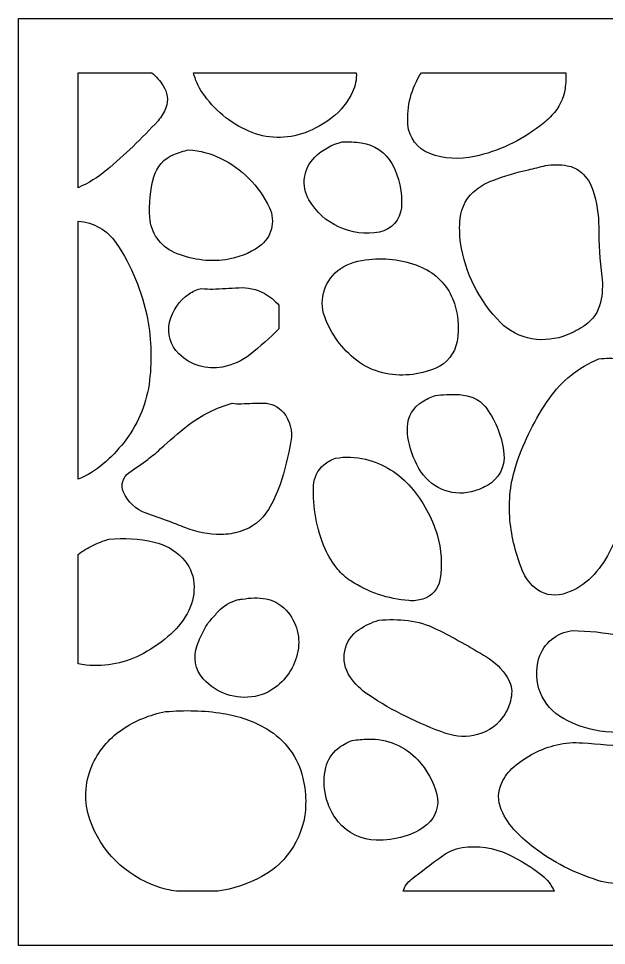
# Model space of a CAD drawing. Header units: centimetres. Extents: x -14 to -1.5, y -9 to -3.3.
# Drawn here: x -13.97 to -10.36, y -9 to -3.31 of the extents above; entities that cross this region are included whole.
import ezdxf

# ---------------------------------------------------------------- set-up
doc = ezdxf.new("R2010")
doc.units = ezdxf.units.CM
doc.header["$MEASUREMENT"] = 0
doc.layers.add('layer 1', color=7, linetype='Continuous')

msp = doc.modelspace()

# ---------------------------------------------------------------- linework, layer by layer
at = {"layer": 'layer 1', "color": 250, "lineweight": 30}
for points, knots in [([(-13.96875, -3.31351), (-13.96875, -3.31351), (-13.96875, -9.00021), (-13.96875, -9.00021), (-13.96875, -9.00021), (-13.96875, -9.00021), (-1.49954, -9.00021), (-1.49954, -9.00021), (-1.49954, -9.00021), (-1.49954, -9.00021), (-1.49954, -3.31351), (-1.49954, -3.31351), (-1.49954, -3.31351), (-1.49954, -3.31351), (-13.96875, -3.31351), (-13.96875, -3.31351)], [0, 0, 0, 0, 0.2, 0.2, 0.2, 0.2, 0.4, 0.4, 0.4, 0.4, 0.6, 0.6, 0.6, 0.6, 1, 1, 1, 1]), ([(-13.60266, -4.35118), (-13.54022, -4.32409), (-13.48206, -4.2881), (-13.42979, -4.24453), (-13.42979, -4.24453), (-13.31727, -4.1505), (-13.21127, -4.0489), (-13.11261, -3.94047), (-13.11261, -3.94047), (-13.09152, -3.91728), (-13.07524, -3.89021), (-13.06454, -3.86072), (-13.06454, -3.86072), (-13.04826, -3.81557), (-13.05439, -3.7653), (-13.08123, -3.72543), (-13.08123, -3.72543), (-13.10085, -3.69614), (-13.12405, -3.66938), (-13.15029, -3.64577), (-13.15029, -3.64577), (-13.15029, -3.64577), (-13.60266, -3.64577), (-13.60266, -3.64577), (-13.60266, -3.64577), (-13.60266, -3.64577), (-13.60266, -4.35118), (-13.60266, -4.35118)], [0, 0, 0, 0, 0.125, 0.125, 0.125, 0.125, 0.25, 0.25, 0.25, 0.25, 0.375, 0.375, 0.375, 0.375, 0.5, 0.5, 0.5, 0.5, 0.625, 0.625, 0.625, 0.625, 0.75, 0.75, 0.75, 0.75, 1, 1, 1, 1]), ([(-11.89622, -3.64577), (-11.89622, -3.64577), (-12.89597, -3.64577), (-12.89597, -3.64577), (-12.89597, -3.64577), (-12.88433, -3.68963), (-12.86548, -3.73119), (-12.84013, -3.76868), (-12.84013, -3.76868), (-12.76971, -3.87299), (-12.67104, -3.95496), (-12.5556, -4.00492), (-12.5556, -4.00492), (-12.44613, -4.05246), (-12.32259, -4.05563), (-12.21081, -4.01384), (-12.21081, -4.01384), (-12.15078, -3.99141), (-12.09452, -3.96), (-12.04393, -3.92054), (-12.04393, -3.92054), (-11.9905, -3.87886), (-11.94769, -3.82513), (-11.91895, -3.76373), (-11.91895, -3.76373), (-11.90171, -3.72689), (-11.89394, -3.68638), (-11.89622, -3.64577)], [0, 0, 0, 0, 0.125, 0.125, 0.125, 0.125, 0.25, 0.25, 0.25, 0.25, 0.375, 0.375, 0.375, 0.375, 0.5, 0.5, 0.5, 0.5, 0.625, 0.625, 0.625, 0.625, 0.75, 0.75, 0.75, 0.75, 1, 1, 1, 1]), ([(-10.61069, -3.64577), (-10.61069, -3.64577), (-11.49606, -3.64577), (-11.49606, -3.64577), (-11.49606, -3.64577), (-11.55871, -3.73969), (-11.58801, -3.85178), (-11.57949, -3.96429), (-11.57949, -3.96429), (-11.57329, -4.04459), (-11.52103, -4.11397), (-11.44546, -4.14188), (-11.44546, -4.14188), (-11.35741, -4.17432), (-11.26199, -4.18073), (-11.17049, -4.16025), (-11.17049, -4.16025), (-11.02448, -4.12753), (-10.8874, -4.06348), (-10.76879, -3.97228), (-10.76879, -3.97228), (-10.74277, -3.95234), (-10.71835, -3.9304), (-10.69568, -3.90674), (-10.69568, -3.90674), (-10.65251, -3.86165), (-10.62438, -3.80424), (-10.61526, -3.74242), (-10.61526, -3.74242), (-10.61052, -3.7105), (-10.60895, -3.67808), (-10.61069, -3.64577)], [0, 0, 0, 0, 0.1111111, 0.1111111, 0.1111111, 0.1111111, 0.2222222, 0.2222222, 0.2222222, 0.2222222, 0.3333333, 0.3333333, 0.3333333, 0.3333333, 0.4444444, 0.4444444, 0.4444444, 0.4444444, 0.5555556, 0.5555556, 0.5555556, 0.5555556, 0.6666667, 0.6666667, 0.6666667, 0.6666667, 0.7777778, 0.7777778, 0.7777778, 0.7777778, 1, 1, 1, 1]), ([(-11.98295, -4.07083), (-12.04656, -4.08584), (-12.10481, -4.11806), (-12.15131, -4.16403), (-12.15131, -4.16403), (-12.22121, -4.23312), (-12.23579, -4.34058), (-12.18678, -4.4257), (-12.18678, -4.4257), (-12.1448, -4.49884), (-12.08108, -4.55701), (-12.00447, -4.59226), (-12.00447, -4.59226), (-11.92616, -4.62826), (-11.83863, -4.63918), (-11.75393, -4.62333), (-11.75393, -4.62333), (-11.68057, -4.60957), (-11.62557, -4.54849), (-11.61979, -4.47408), (-11.61979, -4.47408), (-11.61235, -4.37983), (-11.63283, -4.28556), (-11.67867, -4.20287), (-11.67867, -4.20287), (-11.71728, -4.13318), (-11.78658, -4.086), (-11.8655, -4.07566), (-11.8655, -4.07566), (-11.90445, -4.07051), (-11.94369, -4.06894), (-11.98295, -4.07083)], [0, 0, 0, 0, 0.1111111, 0.1111111, 0.1111111, 0.1111111, 0.2222222, 0.2222222, 0.2222222, 0.2222222, 0.3333333, 0.3333333, 0.3333333, 0.3333333, 0.4444444, 0.4444444, 0.4444444, 0.4444444, 0.5555556, 0.5555556, 0.5555556, 0.5555556, 0.6666667, 0.6666667, 0.6666667, 0.6666667, 0.7777778, 0.7777778, 0.7777778, 0.7777778, 1, 1, 1, 1]), ([(-12.92336, -4.1188), (-12.95506, -4.12531), (-12.98603, -4.13485), (-13.01584, -4.14724), (-13.01584, -4.14724), (-13.07566, -4.17201), (-13.12079, -4.22281), (-13.13821, -4.28515), (-13.13821, -4.28515), (-13.16077, -4.36596), (-13.1694, -4.44995), (-13.16361, -4.53369), (-13.16361, -4.53369), (-13.15704, -4.62763), (-13.09927, -4.71022), (-13.01321, -4.74833), (-13.01321, -4.74833), (-12.91413, -4.79232), (-12.80498, -4.80774), (-12.6977, -4.79304), (-12.6977, -4.79304), (-12.62372, -4.78291), (-12.55329, -4.75526), (-12.49225, -4.71233), (-12.49225, -4.71233), (-12.4161, -4.6587), (-12.38955, -4.55814), (-12.42945, -4.47399), (-12.42945, -4.47399), (-12.4924, -4.34111), (-12.59862, -4.23373), (-12.73077, -4.16936), (-12.73077, -4.16936), (-12.79106, -4.14), (-12.85652, -4.1228), (-12.92336, -4.1188)], [0, 0, 0, 0, 0.1, 0.1, 0.1, 0.1, 0.2, 0.2, 0.2, 0.2, 0.3, 0.3, 0.3, 0.3, 0.4, 0.4, 0.4, 0.4, 0.5, 0.5, 0.5, 0.5, 0.6, 0.6, 0.6, 0.6, 0.7, 0.7, 0.7, 0.7, 0.8, 0.8, 0.8, 0.8, 1, 1, 1, 1]), ([(-10.7349, -4.21494), (-10.76985, -4.22439), (-10.80501, -4.23311), (-10.84037, -4.24097), (-10.84037, -4.24097), (-10.9148, -4.25745), (-10.98798, -4.27928), (-11.05943, -4.30613), (-11.05943, -4.30613), (-11.09533, -4.31958), (-11.1291, -4.33837), (-11.15956, -4.36178), (-11.15956, -4.36178), (-11.21593, -4.40491), (-11.2519, -4.4695), (-11.25895, -4.54019), (-11.25895, -4.54019), (-11.26389, -4.59017), (-11.26294, -4.64057), (-11.25601, -4.69039), (-11.25601, -4.69039), (-11.22861, -4.87534), (-11.14267, -5.04654), (-11.01072, -5.179), (-11.01072, -5.179), (-10.9585, -5.23146), (-10.89124, -5.26609), (-10.81833, -5.27836), (-10.81833, -5.27836), (-10.74529, -5.29053), (-10.67045, -5.28212), (-10.60194, -5.25401), (-10.60194, -5.25401), (-10.56416, -5.23849), (-10.52802, -5.21917), (-10.49419, -5.1964), (-10.49419, -5.1964), (-10.44511, -5.16333), (-10.41052, -5.11279), (-10.39747, -5.05503), (-10.39747, -5.05503), (-10.38581, -5.00317), (-10.38318, -4.94964), (-10.38972, -4.89684), (-10.38972, -4.89684), (-10.40229, -4.7964), (-10.40859, -4.69528), (-10.40858, -4.59404), (-10.40858, -4.59404), (-10.40858, -4.51649), (-10.42066, -4.43956), (-10.44459, -4.36584), (-10.44459, -4.36584), (-10.45782, -4.32493), (-10.48152, -4.28821), (-10.51333, -4.25934), (-10.51333, -4.25934), (-10.53814, -4.23689), (-10.56886, -4.22187), (-10.60181, -4.21621), (-10.60181, -4.21621), (-10.6458, -4.20863), (-10.69071, -4.20821), (-10.7349, -4.21494)], [0, 0, 0, 0, 0.0588235, 0.0588235, 0.0588235, 0.0588235, 0.1176471, 0.1176471, 0.1176471, 0.1176471, 0.1764706, 0.1764706, 0.1764706, 0.1764706, 0.2352941, 0.2352941, 0.2352941, 0.2352941, 0.2941176, 0.2941176, 0.2941176, 0.2941176, 0.3529412, 0.3529412, 0.3529412, 0.3529412, 0.4117647, 0.4117647, 0.4117647, 0.4117647, 0.4705882, 0.4705882, 0.4705882, 0.4705882, 0.5294118, 0.5294118, 0.5294118, 0.5294118, 0.5882353, 0.5882353, 0.5882353, 0.5882353, 0.6470588, 0.6470588, 0.6470588, 0.6470588, 0.7058824, 0.7058824, 0.7058824, 0.7058824, 0.7647059, 0.7647059, 0.7647059, 0.7647059, 0.8235294, 0.8235294, 0.8235294, 0.8235294, 0.8823529, 0.8823529, 0.8823529, 0.8823529, 1, 1, 1, 1]), ([(-13.60266, -6.13944), (-13.54633, -6.11709), (-13.49424, -6.08545), (-13.44847, -6.04572), (-13.44847, -6.04572), (-13.40292, -6.00623), (-13.36105, -5.96268), (-13.32339, -5.91556), (-13.32339, -5.91556), (-13.24129, -5.81208), (-13.18765, -5.68897), (-13.16802, -5.55829), (-13.16802, -5.55829), (-13.14955, -5.42383), (-13.1527, -5.28728), (-13.17746, -5.15379), (-13.17746, -5.15379), (-13.20992, -4.98827), (-13.27518, -4.83083), (-13.36927, -4.69082), (-13.36927, -4.69082), (-13.42206, -4.6123), (-13.50829, -4.56277), (-13.60266, -4.55679), (-13.60266, -4.55679), (-13.60266, -4.55679), (-13.60266, -6.13944), (-13.60266, -6.13944)], [0, 0, 0, 0, 0.125, 0.125, 0.125, 0.125, 0.25, 0.25, 0.25, 0.25, 0.375, 0.375, 0.375, 0.375, 0.5, 0.5, 0.5, 0.5, 0.625, 0.625, 0.625, 0.625, 0.75, 0.75, 0.75, 0.75, 1, 1, 1, 1]), ([(-11.8192, -4.79212), (-11.88072, -4.79452), (-11.94044, -4.81371), (-11.99187, -4.84753), (-11.99187, -4.84753), (-12.08917, -4.91154), (-12.12978, -5.03382), (-12.09, -5.14329), (-12.09, -5.14329), (-12.0516, -5.24877), (-11.9841, -5.34114), (-11.89532, -5.40978), (-11.89532, -5.40978), (-11.84793, -5.44641), (-11.79339, -5.47246), (-11.73525, -5.4865), (-11.73525, -5.4865), (-11.6263, -5.51264), (-11.51189, -5.50294), (-11.40893, -5.45868), (-11.40893, -5.45868), (-11.34071, -5.42929), (-11.29159, -5.36801), (-11.27784, -5.29505), (-11.27784, -5.29505), (-11.26107, -5.20594), (-11.27092, -5.1139), (-11.30611, -5.03046), (-11.30611, -5.03046), (-11.34187, -4.94565), (-11.40863, -4.87785), (-11.49283, -4.84081), (-11.49283, -4.84081), (-11.59534, -4.79568), (-11.70797, -4.77888), (-11.8192, -4.79212)], [0, 0, 0, 0, 0.1, 0.1, 0.1, 0.1, 0.2, 0.2, 0.2, 0.2, 0.3, 0.3, 0.3, 0.3, 0.4, 0.4, 0.4, 0.4, 0.5, 0.5, 0.5, 0.5, 0.6, 0.6, 0.6, 0.6, 0.7, 0.7, 0.7, 0.7, 0.8, 0.8, 0.8, 0.8, 1, 1, 1, 1]), ([(-12.37088, -5.07251), (-12.39642, -5.04274), (-12.42715, -5.01787), (-12.46166, -4.99908), (-12.46166, -4.99908), (-12.5093, -4.97305), (-12.56342, -4.96111), (-12.61763, -4.96465), (-12.61763, -4.96465), (-12.67084, -4.96801), (-12.72405, -4.97084), (-12.77724, -4.97301), (-12.77724, -4.97301), (-12.7992, -4.97389), (-12.82134, -4.97262), (-12.84308, -4.96911), (-12.84308, -4.96911), (-12.87152, -4.97504), (-12.8986, -4.98659), (-12.92263, -5.00296), (-12.92263, -5.00296), (-12.98257, -5.04393), (-13.02497, -5.10572), (-13.04158, -5.17634), (-13.04158, -5.17634), (-13.05814, -5.24651), (-13.03673, -5.32014), (-12.98504, -5.37042), (-12.98504, -5.37042), (-12.91423, -5.43927), (-12.81453, -5.46959), (-12.71734, -5.45165), (-12.71734, -5.45165), (-12.65541, -5.44021), (-12.59726, -5.41377), (-12.54783, -5.37461), (-12.54783, -5.37461), (-12.4859, -5.32548), (-12.42681, -5.27279), (-12.37088, -5.21676), (-12.37088, -5.21676), (-12.37088, -5.21676), (-12.37088, -5.07251), (-12.37088, -5.07251)], [0, 0, 0, 0, 0.0833333, 0.0833333, 0.0833333, 0.0833333, 0.1666667, 0.1666667, 0.1666667, 0.1666667, 0.25, 0.25, 0.25, 0.25, 0.3333333, 0.3333333, 0.3333333, 0.3333333, 0.4166667, 0.4166667, 0.4166667, 0.4166667, 0.5, 0.5, 0.5, 0.5, 0.5833333, 0.5833333, 0.5833333, 0.5833333, 0.6666667, 0.6666667, 0.6666667, 0.6666667, 0.75, 0.75, 0.75, 0.75, 0.8333333, 0.8333333, 0.8333333, 0.8333333, 1, 1, 1, 1]), ([(-10.40859, -5.40191), (-10.53142, -5.45217), (-10.63707, -5.53688), (-10.71275, -5.64583), (-10.71275, -5.64583), (-10.79829, -5.76893), (-10.86578, -5.9035), (-10.91333, -6.04561), (-10.91333, -6.04561), (-10.95038, -6.15616), (-10.96392, -6.27315), (-10.95333, -6.38934), (-10.95333, -6.38934), (-10.94346, -6.49745), (-10.91722, -6.60335), (-10.87543, -6.70359), (-10.87543, -6.70359), (-10.85939, -6.7421), (-10.83471, -6.77643), (-10.80332, -6.80392), (-10.80332, -6.80392), (-10.75516, -6.8459), (-10.68935, -6.86103), (-10.62781, -6.84422), (-10.62781, -6.84422), (-10.56907, -6.82817), (-10.51501, -6.79827), (-10.47028, -6.757), (-10.47028, -6.757), (-10.42412, -6.7145), (-10.38538, -6.66464), (-10.35557, -6.60953), (-10.35557, -6.60953), (-10.28516, -6.47939), (-10.22764, -6.34282), (-10.18376, -6.20146), (-10.18376, -6.20146), (-10.166, -6.14427), (-10.15291, -6.08564), (-10.14461, -6.02629), (-10.14461, -6.02629), (-10.12436, -5.86782), (-10.12562, -5.7074), (-10.14839, -5.54926), (-10.14839, -5.54926), (-10.15354, -5.51335), (-10.16856, -5.47952), (-10.19175, -5.45155), (-10.19175, -5.45155), (-10.21368, -5.425), (-10.24464, -5.40751), (-10.27876, -5.40242), (-10.27876, -5.40242), (-10.32179, -5.39603), (-10.36548, -5.39583), (-10.40859, -5.40191)], [0, 0, 0, 0, 0.0666667, 0.0666667, 0.0666667, 0.0666667, 0.1333333, 0.1333333, 0.1333333, 0.1333333, 0.2, 0.2, 0.2, 0.2, 0.2666667, 0.2666667, 0.2666667, 0.2666667, 0.3333333, 0.3333333, 0.3333333, 0.3333333, 0.4, 0.4, 0.4, 0.4, 0.4666667, 0.4666667, 0.4666667, 0.4666667, 0.5333333, 0.5333333, 0.5333333, 0.5333333, 0.6, 0.6, 0.6, 0.6, 0.6666667, 0.6666667, 0.6666667, 0.6666667, 0.7333333, 0.7333333, 0.7333333, 0.7333333, 0.8, 0.8, 0.8, 0.8, 0.8666667, 0.8666667, 0.8666667, 0.8666667, 1, 1, 1, 1]), ([(-11.41103, -5.6264), (-11.43917, -5.63615), (-11.46624, -5.64885), (-11.49169, -5.6643), (-11.49169, -5.6643), (-11.54622, -5.69746), (-11.58033, -5.75592), (-11.58223, -5.81974), (-11.58223, -5.81974), (-11.58305, -5.84713), (-11.58086, -5.87442), (-11.57582, -5.90139), (-11.57582, -5.90139), (-11.5628, -5.97067), (-11.53625, -6.03669), (-11.49763, -6.09567), (-11.49763, -6.09567), (-11.42646, -6.2042), (-11.29148, -6.25153), (-11.16827, -6.21091), (-11.16827, -6.21091), (-11.14181, -6.20221), (-11.11629, -6.19107), (-11.09186, -6.17765), (-11.09186, -6.17765), (-11.02227, -6.13933), (-10.98229, -6.06324), (-10.99036, -5.98421), (-10.99036, -5.98421), (-11.00065, -5.88293), (-11.03759, -5.78637), (-11.09753, -5.70418), (-11.09753, -5.70418), (-11.11883, -5.67499), (-11.14801, -5.65243), (-11.1817, -5.63915), (-11.1817, -5.63915), (-11.21163, -5.62736), (-11.24332, -5.62085), (-11.27548, -5.62001), (-11.27548, -5.62001), (-11.32078, -5.61874), (-11.36611, -5.62085), (-11.41103, -5.6264)], [0, 0, 0, 0, 0.0833333, 0.0833333, 0.0833333, 0.0833333, 0.1666667, 0.1666667, 0.1666667, 0.1666667, 0.25, 0.25, 0.25, 0.25, 0.3333333, 0.3333333, 0.3333333, 0.3333333, 0.4166667, 0.4166667, 0.4166667, 0.4166667, 0.5, 0.5, 0.5, 0.5, 0.5833333, 0.5833333, 0.5833333, 0.5833333, 0.6666667, 0.6666667, 0.6666667, 0.6666667, 0.75, 0.75, 0.75, 0.75, 0.8333333, 0.8333333, 0.8333333, 0.8333333, 1, 1, 1, 1]), ([(-12.65834, -5.67406), (-12.75592, -5.7003), (-12.84727, -5.74575), (-12.92714, -5.80777), (-12.92714, -5.80777), (-12.98655, -5.85394), (-13.04376, -5.90276), (-13.09875, -5.95408), (-13.09875, -5.95408), (-13.1232, -5.97696), (-13.14914, -5.99826), (-13.17631, -6.0178), (-13.17631, -6.0178), (-13.21452, -6.04518), (-13.25273, -6.07248), (-13.29113, -6.09961), (-13.29113, -6.09961), (-13.32882, -6.12632), (-13.34288, -6.17572), (-13.32483, -6.21827), (-13.32483, -6.21827), (-13.29891, -6.27914), (-13.24864, -6.32638), (-13.18618, -6.34831), (-13.18618, -6.34831), (-13.14053, -6.36426), (-13.09498, -6.38052), (-13.04943, -6.397), (-13.04943, -6.397), (-13.01552, -6.40929), (-12.98193, -6.4223), (-12.94856, -6.43605), (-12.94856, -6.43605), (-12.87782, -6.46513), (-12.80203, -6.47972), (-12.72553, -6.47884), (-12.72553, -6.47884), (-12.68585, -6.47834), (-12.64649, -6.47219), (-12.60865, -6.4606), (-12.60865, -6.4606), (-12.53607, -6.43826), (-12.47435, -6.38999), (-12.43532, -6.32491), (-12.43532, -6.32491), (-12.40646, -6.27693), (-12.3827, -6.22602), (-12.36426, -6.17313), (-12.36426, -6.17313), (-12.33551, -6.08591), (-12.31305, -5.9968), (-12.2972, -5.90633), (-12.2972, -5.90633), (-12.28627, -5.84367), (-12.30317, -5.77943), (-12.34349, -5.73031), (-12.34349, -5.73031), (-12.3736, -5.69379), (-12.41839, -5.67259), (-12.46569, -5.6726), (-12.46569, -5.6726), (-12.51072, -5.67269), (-12.55577, -5.67406), (-12.60073, -5.67678), (-12.60073, -5.67678), (-12.61994, -5.67794), (-12.63925, -5.677), (-12.65834, -5.67406)], [0, 0, 0, 0, 0.0555556, 0.0555556, 0.0555556, 0.0555556, 0.1111111, 0.1111111, 0.1111111, 0.1111111, 0.1666667, 0.1666667, 0.1666667, 0.1666667, 0.2222222, 0.2222222, 0.2222222, 0.2222222, 0.2777778, 0.2777778, 0.2777778, 0.2777778, 0.3333333, 0.3333333, 0.3333333, 0.3333333, 0.3888889, 0.3888889, 0.3888889, 0.3888889, 0.4444444, 0.4444444, 0.4444444, 0.4444444, 0.5, 0.5, 0.5, 0.5, 0.5555556, 0.5555556, 0.5555556, 0.5555556, 0.6111111, 0.6111111, 0.6111111, 0.6111111, 0.6666667, 0.6666667, 0.6666667, 0.6666667, 0.7222222, 0.7222222, 0.7222222, 0.7222222, 0.7777778, 0.7777778, 0.7777778, 0.7777778, 0.8333333, 0.8333333, 0.8333333, 0.8333333, 0.8888889, 0.8888889, 0.8888889, 0.8888889, 1, 1, 1, 1]), ([(-12.0246, -6.01108), (-12.05034, -6.02042), (-12.07436, -6.03417), (-12.09544, -6.0517), (-12.09544, -6.0517), (-12.13325, -6.0832), (-12.15613, -6.12919), (-12.15833, -6.1784), (-12.15833, -6.1784), (-12.16441, -6.31185), (-12.14017, -6.44486), (-12.08739, -6.56752), (-12.08739, -6.56752), (-12.06743, -6.61259), (-12.04141, -6.65468), (-12.01004, -6.69267), (-12.01004, -6.69267), (-11.98725, -6.72027), (-11.96049, -6.74427), (-11.93048, -6.76383), (-11.93048, -6.76383), (-11.82352, -6.83342), (-11.70083, -6.87509), (-11.57362, -6.88485), (-11.57362, -6.88485), (-11.54465, -6.88706), (-11.51549, -6.8838), (-11.48776, -6.8753), (-11.48776, -6.8753), (-11.43349, -6.85867), (-11.39319, -6.81304), (-11.38344, -6.75701), (-11.38344, -6.75701), (-11.36737, -6.66464), (-11.37325, -6.56976), (-11.40044, -6.47992), (-11.40044, -6.47992), (-11.43277, -6.3736), (-11.48671, -6.27505), (-11.55892, -6.19055), (-11.55892, -6.19055), (-11.63208, -6.10481), (-11.73032, -6.04432), (-11.83978, -6.01738), (-11.83978, -6.01738), (-11.90025, -6.00258), (-11.96321, -6.00038), (-12.0246, -6.01108)], [0, 0, 0, 0, 0.0769231, 0.0769231, 0.0769231, 0.0769231, 0.1538462, 0.1538462, 0.1538462, 0.1538462, 0.2307692, 0.2307692, 0.2307692, 0.2307692, 0.3076923, 0.3076923, 0.3076923, 0.3076923, 0.3846154, 0.3846154, 0.3846154, 0.3846154, 0.4615385, 0.4615385, 0.4615385, 0.4615385, 0.5384615, 0.5384615, 0.5384615, 0.5384615, 0.6153846, 0.6153846, 0.6153846, 0.6153846, 0.6923077, 0.6923077, 0.6923077, 0.6923077, 0.7692308, 0.7692308, 0.7692308, 0.7692308, 0.8461538, 0.8461538, 0.8461538, 0.8461538, 1, 1, 1, 1]), ([(-13.60266, -7.27267), (-13.5866, -7.27644), (-13.57023, -7.27906), (-13.55375, -7.28075), (-13.55375, -7.28075), (-13.43158, -7.29267), (-13.30877, -7.26732), (-13.20133, -7.20811), (-13.20133, -7.20811), (-13.14159, -7.17511), (-13.08574, -7.13567), (-13.03473, -7.09036), (-13.03473, -7.09036), (-12.98866, -7.04952), (-12.95107, -6.99998), (-12.92411, -6.94458), (-12.92411, -6.94458), (-12.89896, -6.89282), (-12.8882, -6.83536), (-12.89293, -6.778), (-12.89293, -6.778), (-12.89765, -6.72006), (-12.92232, -6.6655), (-12.96273, -6.6236), (-12.96273, -6.6236), (-13.00997, -6.57459), (-13.07052, -6.54038), (-13.13696, -6.52516), (-13.13696, -6.52516), (-13.22808, -6.50433), (-13.322, -6.4984), (-13.4151, -6.50773), (-13.4151, -6.50773), (-13.44869, -6.51802), (-13.48153, -6.53082), (-13.5133, -6.54596), (-13.5133, -6.54596), (-13.54514, -6.56117), (-13.57506, -6.57994), (-13.60266, -6.60188), (-13.60266, -6.60188), (-13.60266, -6.60188), (-13.60266, -7.27267), (-13.60266, -7.27267)], [0, 0, 0, 0, 0.0833333, 0.0833333, 0.0833333, 0.0833333, 0.1666667, 0.1666667, 0.1666667, 0.1666667, 0.25, 0.25, 0.25, 0.25, 0.3333333, 0.3333333, 0.3333333, 0.3333333, 0.4166667, 0.4166667, 0.4166667, 0.4166667, 0.5, 0.5, 0.5, 0.5, 0.5833333, 0.5833333, 0.5833333, 0.5833333, 0.6666667, 0.6666667, 0.6666667, 0.6666667, 0.75, 0.75, 0.75, 0.75, 0.8333333, 0.8333333, 0.8333333, 0.8333333, 1, 1, 1, 1]), ([(-12.59674, -6.87644), (-12.60672, -6.87603), (-12.61671, -6.87719), (-12.62634, -6.87989), (-12.62634, -6.87989), (-12.67042, -6.89229), (-12.7102, -6.91654), (-12.74148, -6.94992), (-12.74148, -6.94992), (-12.75713, -6.96671), (-12.77255, -6.98372), (-12.78776, -7.00083), (-12.78776, -7.00083), (-12.80352, -7.01867), (-12.81715, -7.03829), (-12.82817, -7.05938), (-12.82817, -7.05938), (-12.84518, -7.09192), (-12.86023, -7.12542), (-12.8732, -7.15983), (-12.8732, -7.15983), (-12.89955, -7.22981), (-12.88475, -7.30845), (-12.83485, -7.36412), (-12.83485, -7.36412), (-12.75502, -7.45318), (-12.63463, -7.49412), (-12.51707, -7.47229), (-12.51707, -7.47229), (-12.47867, -7.46515), (-12.44213, -7.45026), (-12.4096, -7.42857), (-12.4096, -7.42857), (-12.32888, -7.37468), (-12.27311, -7.29082), (-12.25469, -7.19552), (-12.25469, -7.19552), (-12.23579, -7.0978), (-12.26823, -6.99735), (-12.34067, -6.92914), (-12.34067, -6.92914), (-12.37066, -6.90096), (-12.40793, -6.8819), (-12.44834, -6.87424), (-12.44834, -6.87424), (-12.49745, -6.865), (-12.54794, -6.86575), (-12.59674, -6.87644)], [0, 0, 0, 0, 0.0769231, 0.0769231, 0.0769231, 0.0769231, 0.1538462, 0.1538462, 0.1538462, 0.1538462, 0.2307692, 0.2307692, 0.2307692, 0.2307692, 0.3076923, 0.3076923, 0.3076923, 0.3076923, 0.3846154, 0.3846154, 0.3846154, 0.3846154, 0.4615385, 0.4615385, 0.4615385, 0.4615385, 0.5384615, 0.5384615, 0.5384615, 0.5384615, 0.6153846, 0.6153846, 0.6153846, 0.6153846, 0.6923077, 0.6923077, 0.6923077, 0.6923077, 0.7692308, 0.7692308, 0.7692308, 0.7692308, 0.8461538, 0.8461538, 0.8461538, 0.8461538, 1, 1, 1, 1]), ([(-11.75865, -7.00513), (-11.80164, -7.01762), (-11.84231, -7.03672), (-11.87932, -7.06191), (-11.87932, -7.06191), (-11.97434, -7.12657), (-11.99923, -7.25577), (-11.93488, -7.35106), (-11.93488, -7.35106), (-11.90475, -7.39557), (-11.86624, -7.43367), (-11.82142, -7.46338), (-11.82142, -7.46338), (-11.67322, -7.56129), (-11.51358, -7.64065), (-11.34599, -7.69963), (-11.34599, -7.69963), (-11.28354, -7.72167), (-11.21602, -7.72409), (-11.15212, -7.70666), (-11.15212, -7.70666), (-11.08298, -7.68777), (-11.02353, -7.64352), (-10.98564, -7.58271), (-10.98564, -7.58271), (-10.96444, -7.54878), (-10.95044, -7.51082), (-10.94451, -7.47124), (-10.94451, -7.47124), (-10.93841, -7.43073), (-10.94729, -7.38938), (-10.96948, -7.35496), (-10.96948, -7.35496), (-11.00213, -7.30447), (-11.04567, -7.26188), (-11.0969, -7.23036), (-11.0969, -7.23036), (-11.19711, -7.16855), (-11.3, -7.11134), (-11.40537, -7.05877), (-11.40537, -7.05877), (-11.45955, -7.03168), (-11.51805, -7.01426), (-11.57823, -7.00711), (-11.57823, -7.00711), (-11.63816, -6.99998), (-11.69862, -6.99935), (-11.75865, -7.00513)], [0, 0, 0, 0, 0.0769231, 0.0769231, 0.0769231, 0.0769231, 0.1538462, 0.1538462, 0.1538462, 0.1538462, 0.2307692, 0.2307692, 0.2307692, 0.2307692, 0.3076923, 0.3076923, 0.3076923, 0.3076923, 0.3846154, 0.3846154, 0.3846154, 0.3846154, 0.4615385, 0.4615385, 0.4615385, 0.4615385, 0.5384615, 0.5384615, 0.5384615, 0.5384615, 0.6153846, 0.6153846, 0.6153846, 0.6153846, 0.6923077, 0.6923077, 0.6923077, 0.6923077, 0.7692308, 0.7692308, 0.7692308, 0.7692308, 0.8461538, 0.8461538, 0.8461538, 0.8461538, 1, 1, 1, 1]), ([(-10.57158, -7.06874), (-10.6671, -7.07954), (-10.74712, -7.14583), (-10.77541, -7.23773), (-10.77541, -7.23773), (-10.8195, -7.38141), (-10.75694, -7.5361), (-10.62532, -7.60854), (-10.62532, -7.60854), (-10.55564, -7.64686), (-10.47964, -7.67259), (-10.40103, -7.68452), (-10.40103, -7.68452), (-10.30385, -7.69911), (-10.20498, -7.69756), (-10.10831, -7.67979), (-10.10831, -7.67979), (-10.0537, -7.66972), (-10.00116, -7.6504), (-9.95307, -7.6227), (-9.95307, -7.6227), (-9.90142, -7.59297), (-9.871, -7.53661), (-9.87468, -7.47703), (-9.87468, -7.47703), (-9.8767, -7.44322), (-9.88525, -7.41005), (-9.89976, -7.3794), (-9.89976, -7.3794), (-9.93586, -7.30299), (-9.99138, -7.2375), (-10.06098, -7.18943), (-10.06098, -7.18943), (-10.12509, -7.14514), (-10.19762, -7.11449), (-10.27403, -7.09928), (-10.27403, -7.09928), (-10.37206, -7.07975), (-10.47167, -7.06958), (-10.57158, -7.06874)], [0, 0, 0, 0, 0.0909091, 0.0909091, 0.0909091, 0.0909091, 0.1818182, 0.1818182, 0.1818182, 0.1818182, 0.2727273, 0.2727273, 0.2727273, 0.2727273, 0.3636364, 0.3636364, 0.3636364, 0.3636364, 0.4545455, 0.4545455, 0.4545455, 0.4545455, 0.5454545, 0.5454545, 0.5454545, 0.5454545, 0.6363636, 0.6363636, 0.6363636, 0.6363636, 0.7272727, 0.7272727, 0.7272727, 0.7272727, 0.8181818, 0.8181818, 0.8181818, 0.8181818, 1, 1, 1, 1]), ([(-12.99988, -8.66797), (-12.99988, -8.66797), (-12.74644, -8.66797), (-12.74644, -8.66797), (-12.74644, -8.66797), (-12.65142, -8.65359), (-12.55969, -8.62274), (-12.4753, -8.57686), (-12.4753, -8.57686), (-12.31294, -8.48847), (-12.2105, -8.31993), (-12.20693, -8.13505), (-12.20693, -8.13505), (-12.20588, -8.08063), (-12.21156, -8.02637), (-12.22382, -7.97337), (-12.22382, -7.97337), (-12.25321, -7.84668), (-12.3332, -7.73773), (-12.44529, -7.67182), (-12.44529, -7.67182), (-12.52788, -7.62322), (-12.61909, -7.59079), (-12.71387, -7.57631), (-12.71387, -7.57631), (-12.83079, -7.55847), (-12.94939, -7.55489), (-13.06716, -7.5657), (-13.06716, -7.5657), (-13.16319, -7.58391), (-13.2543, -7.62176), (-13.335, -7.67676), (-13.335, -7.67676), (-13.41648, -7.73238), (-13.48049, -7.81002), (-13.51943, -7.90062), (-13.51943, -7.90062), (-13.56402, -8.00442), (-13.56825, -8.12103), (-13.53121, -8.22778), (-13.53121, -8.22778), (-13.464, -8.42122), (-13.31161, -8.57288), (-13.11784, -8.639), (-13.11784, -8.639), (-13.07935, -8.65191), (-13.03997, -8.66158), (-12.99988, -8.66797)], [0, 0, 0, 0, 0.0769231, 0.0769231, 0.0769231, 0.0769231, 0.1538462, 0.1538462, 0.1538462, 0.1538462, 0.2307692, 0.2307692, 0.2307692, 0.2307692, 0.3076923, 0.3076923, 0.3076923, 0.3076923, 0.3846154, 0.3846154, 0.3846154, 0.3846154, 0.4615385, 0.4615385, 0.4615385, 0.4615385, 0.5384615, 0.5384615, 0.5384615, 0.5384615, 0.6153846, 0.6153846, 0.6153846, 0.6153846, 0.6923077, 0.6923077, 0.6923077, 0.6923077, 0.7692308, 0.7692308, 0.7692308, 0.7692308, 0.8461538, 0.8461538, 0.8461538, 0.8461538, 1, 1, 1, 1]), ([(-11.92239, -7.74255), (-11.9544, -7.75504), (-11.9844, -7.77226), (-12.01128, -7.79368), (-12.01128, -7.79368), (-12.0475, -7.82265), (-12.07299, -7.86295), (-12.08361, -7.90818), (-12.08361, -7.90818), (-12.1109, -8.025), (-12.08266, -8.1479), (-12.00698, -8.24101), (-12.00698, -8.24101), (-11.94968, -8.31143), (-11.86434, -8.35294), (-11.77366, -8.35446), (-11.77366, -8.35446), (-11.71622, -8.3554), (-11.65894, -8.34804), (-11.60373, -8.33242), (-11.60373, -8.33242), (-11.55153, -8.3178), (-11.50309, -8.29222), (-11.46145, -8.25749), (-11.46145, -8.25749), (-11.4081, -8.21287), (-11.38511, -8.14161), (-11.40254, -8.07422), (-11.40254, -8.07422), (-11.42292, -7.99498), (-11.46277, -7.92204), (-11.51841, -7.86211), (-11.51841, -7.86211), (-11.59702, -7.77748), (-11.70818, -7.73091), (-11.82363, -7.73438), (-11.82363, -7.73438), (-11.85668, -7.7354), (-11.88964, -7.7381), (-11.92239, -7.74255)], [0, 0, 0, 0, 0.0909091, 0.0909091, 0.0909091, 0.0909091, 0.1818182, 0.1818182, 0.1818182, 0.1818182, 0.2727273, 0.2727273, 0.2727273, 0.2727273, 0.3636364, 0.3636364, 0.3636364, 0.3636364, 0.4545455, 0.4545455, 0.4545455, 0.4545455, 0.5454545, 0.5454545, 0.5454545, 0.5454545, 0.6363636, 0.6363636, 0.6363636, 0.6363636, 0.7272727, 0.7272727, 0.7272727, 0.7272727, 0.8181818, 0.8181818, 0.8181818, 0.8181818, 1, 1, 1, 1]), ([(-10.50872, -7.75755), (-10.56109, -7.75275), (-10.61389, -7.75652), (-10.6651, -7.76879), (-10.6651, -7.76879), (-10.76281, -7.7923), (-10.85339, -7.8388), (-10.92949, -7.90459), (-10.92949, -7.90459), (-10.96076, -7.93158), (-10.98596, -7.9648), (-11.00354, -8.00218), (-11.00354, -8.00218), (-11.02794, -8.05408), (-11.0291, -8.11392), (-11.00664, -8.16669), (-11.00664, -8.16669), (-10.98493, -8.21767), (-10.95394, -8.26402), (-10.91521, -8.30355), (-10.91521, -8.30355), (-10.88142, -8.33788), (-10.84522, -8.36989), (-10.80692, -8.39907), (-10.80692, -8.39907), (-10.68914, -8.48902), (-10.55646, -8.55734), (-10.41479, -8.60081), (-10.41479, -8.60081), (-10.35842, -8.61819), (-10.29933, -8.62495), (-10.24045, -8.62078), (-10.24045, -8.62078), (-10.15721, -8.61486), (-10.07859, -8.5804), (-10.01793, -8.52313), (-10.01793, -8.52313), (-9.90111, -8.41293), (-9.82597, -8.26588), (-9.80519, -8.10666), (-9.80519, -8.10666), (-9.79133, -8.00044), (-9.84948, -7.89804), (-9.94787, -7.85571), (-9.94787, -7.85571), (-10.03239, -7.81937), (-10.12163, -7.79525), (-10.21295, -7.78405), (-10.21295, -7.78405), (-10.31119, -7.77205), (-10.40986, -7.76323), (-10.50872, -7.75755)], [0, 0, 0, 0, 0.0714286, 0.0714286, 0.0714286, 0.0714286, 0.1428571, 0.1428571, 0.1428571, 0.1428571, 0.2142857, 0.2142857, 0.2142857, 0.2142857, 0.2857143, 0.2857143, 0.2857143, 0.2857143, 0.3571429, 0.3571429, 0.3571429, 0.3571429, 0.4285714, 0.4285714, 0.4285714, 0.4285714, 0.5, 0.5, 0.5, 0.5, 0.5714286, 0.5714286, 0.5714286, 0.5714286, 0.6428571, 0.6428571, 0.6428571, 0.6428571, 0.7142857, 0.7142857, 0.7142857, 0.7142857, 0.7857143, 0.7857143, 0.7857143, 0.7857143, 0.8571429, 0.8571429, 0.8571429, 0.8571429, 1, 1, 1, 1]), ([(-11.6091, -8.66797), (-11.6091, -8.66797), (-10.68232, -8.66797), (-10.68232, -8.66797), (-10.68232, -8.66797), (-10.6987, -8.62935), (-10.72441, -8.59554), (-10.75727, -8.56952), (-10.75727, -8.56952), (-10.8217, -8.51851), (-10.89181, -8.47516), (-10.96623, -8.44042), (-10.96623, -8.44042), (-11.05368, -8.39948), (-11.15126, -8.38522), (-11.24689, -8.39948), (-11.24689, -8.39948), (-11.29345, -8.40821), (-11.33746, -8.42737), (-11.37547, -8.45554), (-11.37547, -8.45554), (-11.43738, -8.50141), (-11.49857, -8.5481), (-11.55924, -8.59555), (-11.55924, -8.59555), (-11.58275, -8.61403), (-11.60019, -8.63931), (-11.6091, -8.66797)], [0, 0, 0, 0, 0.125, 0.125, 0.125, 0.125, 0.25, 0.25, 0.25, 0.25, 0.375, 0.375, 0.375, 0.375, 0.5, 0.5, 0.5, 0.5, 0.625, 0.625, 0.625, 0.625, 0.75, 0.75, 0.75, 0.75, 1, 1, 1, 1])]:
    msp.add_open_spline(points, degree=3, knots=knots, dxfattribs=at)

doc.saveas('drawing.dxf')
